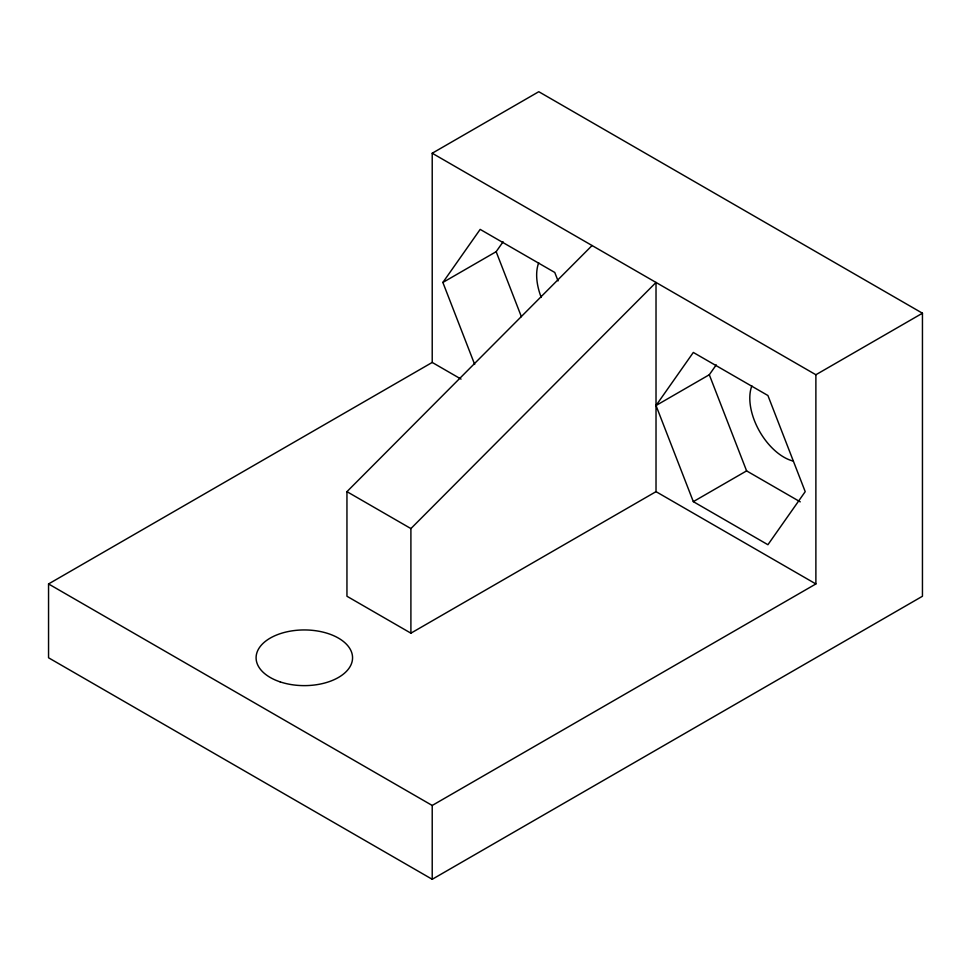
<?xml version="1.0" encoding="UTF-8"?>
<svg xmlns="http://www.w3.org/2000/svg" width="971" height="971" viewBox="0 0 971 971"><rect width="100%" height="100%" fill="white"/><g stroke="black" fill="none" stroke-linecap="round" stroke-linejoin="round"><path stroke-width="1.46" d="M474.685 364.453L442.873 282.452L480.172 229.387L554.769 272.463L558.058 280.935M442.873 282.452L496.157 251.683L503.099 241.815M656.02 405.514L693.318 352.449L767.915 395.513L805.214 491.654L767.915 544.719L693.318 501.643L656.02 405.514L709.303 374.745L716.246 364.878M432.216 153.236L538.784 91.711L922.45 313.22L922.45 596.255L432.216 879.289L48.55 657.78L48.55 583.947L432.216 362.438L432.216 153.236L815.883 374.745L815.883 583.947L656.02 491.654L410.903 633.177L346.95 596.255L346.95 491.654L592.067 245.529M410.903 633.177L410.903 528.576L656.02 282.452L656.02 491.654M815.883 374.745L922.45 313.22M693.318 501.643L746.602 470.886L800.262 501.861M48.55 583.947L432.216 805.457L815.883 583.947M432.216 362.438L461.043 379.091M346.95 491.654L410.903 528.576M709.303 374.745L746.602 470.886M496.157 251.683L521.391 316.716M432.216 805.457L432.216 879.289M792.737 460.946A48.234 27.843 60 0 1 758.764 429.91A48.234 27.843 60 0 1 751.857 385.851M541.223 297.393A48.234 27.843 60 0 1 538.711 262.789M280.206 681.897A48.234 27.843 0 0 0 352.558 657.78A48.234 27.843 0 0 0 280.206 633.675A48.234 27.843 0 0 0 280.206 681.897"/></g></svg>
